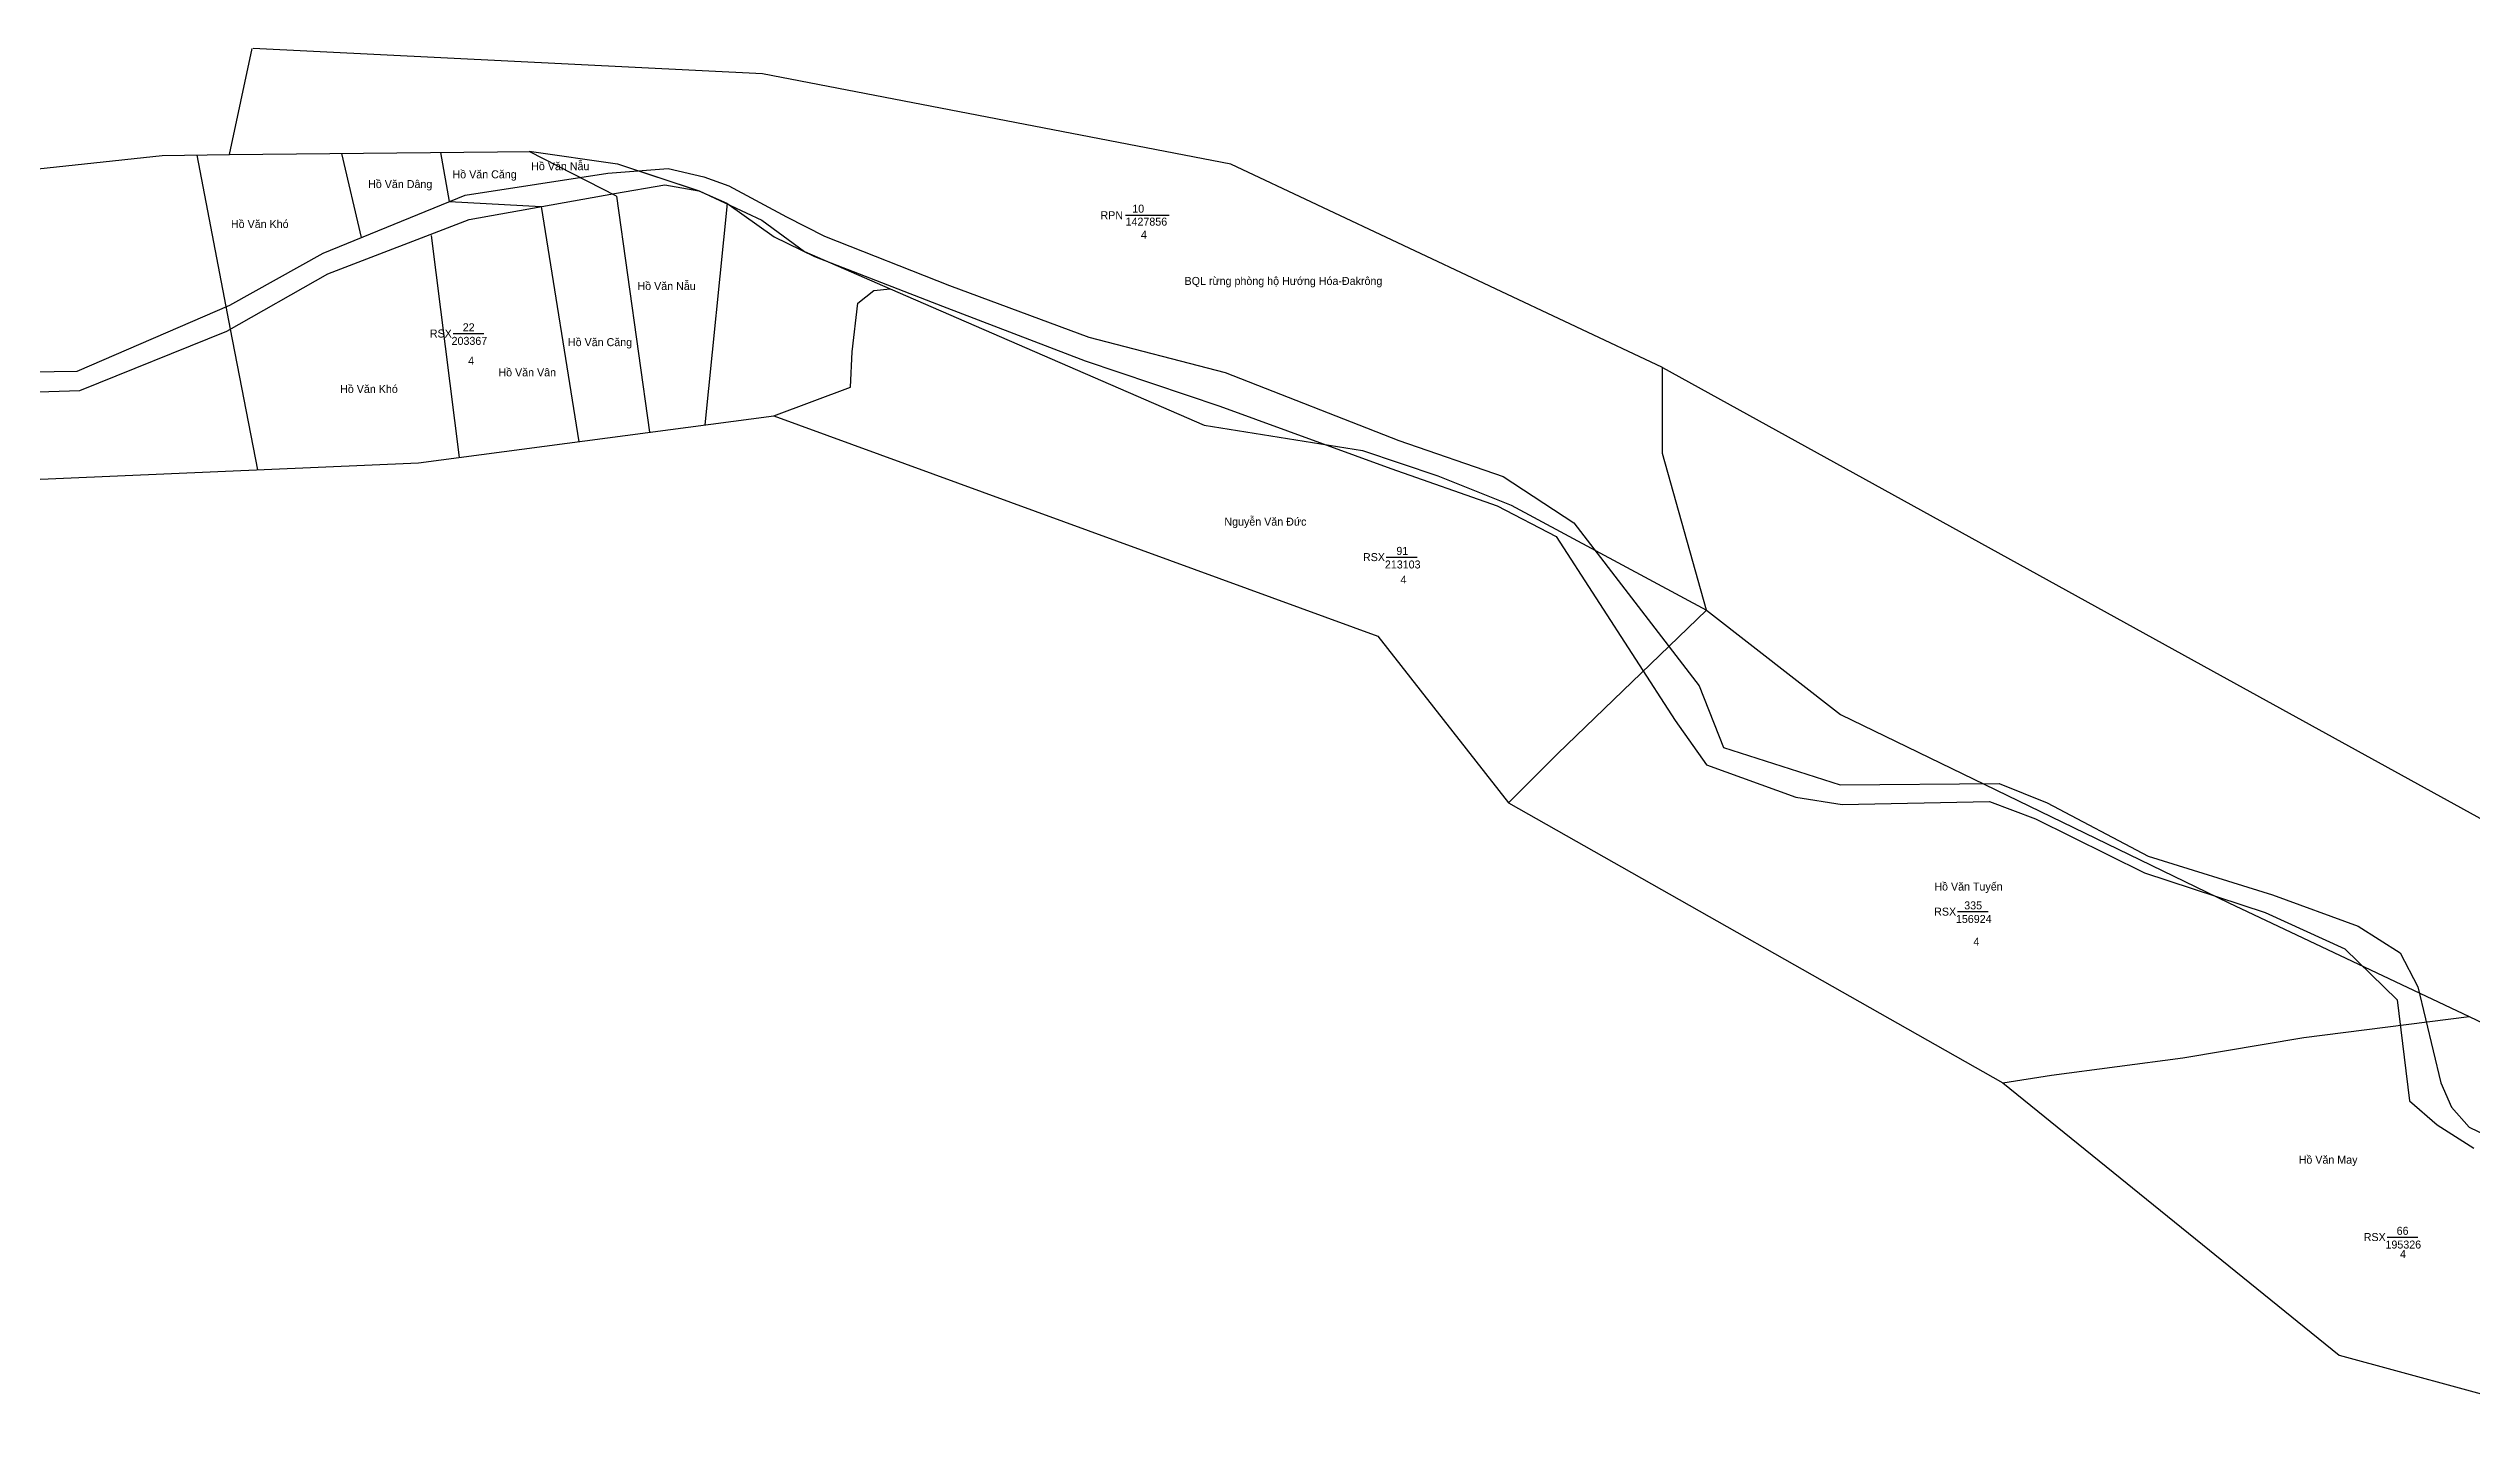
# Model space of a CAD drawing. Extents: x 553073 to 558995, y 1848938 to 1854477.
# Drawn here: x 556177 to 557692, y 1849192 to 1850054 of the extents above; entities that cross this region are included whole.
import ezdxf

# ---------------------------------------------------------------- set-up
doc = ezdxf.new("R2010")
doc.units = 0
for name, color, linetype in [('Level 10', 7, 'Continuous'), ('Level 14', 7, 'Continuous'), ('Level 15', 7, 'Continuous'), ('Level 16', 7, 'Continuous'), ('Level 17', 7, 'Continuous'), ('Level 2', 7, 'Continuous'), ('Level 20', 7, 'Continuous'), ('Level 36', 7, 'Continuous'), ('Level 57', 7, 'Continuous')]:
    doc.layers.add(name, color=color, linetype=linetype)

msp = doc.modelspace()

# ---------------------------------------------------------------- linework, layer by layer
at = {"layer": 'Level 10'}
for p, q in [((556289.9, 1849987.9), (556304.2, 1850054.4)), ((556623.4, 1850038.4), (556304.7, 1850054.3)), ((556916.4, 1849982), (556623.4, 1850038.4)), ((556077.7, 1849969.2), (556247.8, 1849987.4)), ((556247.8, 1849987.4), (556289.9, 1849987.9)), ((556289.9, 1849987.9), (556478.4, 1849989.9)), ((556477.5, 1849990), (556532.7, 1849982.2)), ((556532.7, 1849982.2), (556583.7, 1849965.2)), ((557186.4, 1849854.8), (556916.4, 1849982)), ((556583.7, 1849965.2), (556623, 1849946.9)), ((556623, 1849946.9), (556649.6, 1849927.4)), ((556649.6, 1849927.4), (556703.2, 1849904)), ((556683, 1849895), (556693, 1849903)), ((556693, 1849903), (556703.2, 1849904)), ((556703.2, 1849904), (556899.7, 1849818.7)), ((556679.5, 1849864.5), (556683, 1849895)), ((556678.5, 1849842.5), (556679.5, 1849864.5)), ((557186.4, 1849854.8), (557535.3, 1849662.3)), ((557186.4, 1849800.9), (557186.4, 1849854.8)), ((556630.5, 1849824.5), (556678.5, 1849842.5)), ((556408.2, 1849795), (556630.5, 1849824.5)), ((556630.5, 1849824.5), (557008.2, 1849686.7)), ((556899.7, 1849818.7), (556998.7, 1849802.8)), ((556157.1, 1849784.3), (556408.2, 1849795)), ((556998.7, 1849802.8), (557045.8, 1849787)), ((557213.9, 1849703), (557186.4, 1849800.9)), ((557045.8, 1849787), (557091.7, 1849768.7)), ((557091.7, 1849768.7), (557213.9, 1849703)), ((557120.6, 1849613), (557213.9, 1849703)), ((557213.9, 1849703), (557297.8, 1849637.6)), ((557008.2, 1849686.7), (557090, 1849582.3)), ((557535.3, 1849662.3), (557930.7, 1849444.2)), ((557297.8, 1849637.6), (557540.7, 1849519.8)), ((557090, 1849582.3), (557120.6, 1849613)), ((557090, 1849582.3), (557399.2, 1849407.1)), ((557540.7, 1849519.8), (557690.9, 1849448.6)), ((557587.5, 1849435.5), (557690.9, 1849448.6)), ((557690.9, 1849448.6), (557709.2, 1849440)), ((557511.9, 1849422.8), (557587.5, 1849435.5)), ((557429.7, 1849411.9), (557511.9, 1849422.8)), ((557399.2, 1849407.1), (557429.7, 1849411.9)), ((557399.2, 1849407.1), (557609.7, 1849236.8)), ((557609.7, 1849236.8), (557773.8, 1849192.1))]:
    msp.add_line(p, q, dxfattribs=at)
at = {"layer": 'Level 16'}
for points in [[(556850.5, 1849950), (556877.7, 1849950)], [(556429.9, 1849876), (556449, 1849876)], [(557013.6, 1849736.1), (557032.8, 1849736.1)], [(557370.9, 1849514.3), (557390.1, 1849514.3)], [(557639.6, 1849310.7), (557658.8, 1849310.7)]]:
    msp.add_lwpolyline(points, dxfattribs=at)
at = {"layer": 'Level 2'}
msp.add_line((556532.7, 1849982.2), (556583.6, 1849965.2), dxfattribs=at)
at = {"layer": 'Level 36'}
for p, q in [((556290.7, 1849878.8), (556269.7, 1849987.6)), ((556372.6, 1849936), (556360.2, 1849988.6)), ((556427.6, 1849958.6), (556422.1, 1849989.3)), ((556532, 1849962), (556477.5, 1849989.9)), ((556532, 1849962), (556552.8, 1849814.2)), ((556427.6, 1849958.6), (556485, 1849955.4)), ((556601.2, 1849957.4), (556587.3, 1849818.8)), ((556416.2, 1849937.4), (556433.6, 1849798.4)), ((556307.7, 1849790.7), (556290.7, 1849878.8))]:
    msp.add_line(p, q, dxfattribs=at)
msp.add_lwpolyline([(556485, 1849955.4), (556508.5, 1849808.3)], dxfattribs=at)
at = {"layer": 'Level 57'}
for p, q in [((556439.9, 1849947.4), (556530.9, 1849963.7)), ((556530.9, 1849963.7), (556562.2, 1849969)), ((556562.2, 1849969), (556583.6, 1849965.2)), ((556583.6, 1849965.2), (556601, 1849957.6)), ((556351.4, 1849913.3), (556439.9, 1849947.4)), ((556601, 1849957.6), (556630.7, 1849936.5)), ((556630.7, 1849936.5), (556656, 1849924.2)), ((556656, 1849924.2), (556736, 1849893.2)), ((556288.3, 1849877.4), (556351.4, 1849913.3)), ((556736, 1849893.2), (556825.3, 1849859)), ((556196.4, 1849840.4), (556288.3, 1849877.4)), ((556825.3, 1849859), (556909.5, 1849830.6)), ((556109.5, 1849837.4), (556196.4, 1849840.4)), ((556909.5, 1849830.6), (557016.4, 1849791.6)), ((557016.4, 1849791.6), (557082.9, 1849768.1)), ((557082.9, 1849768.1), (557119.8, 1849749)), ((557119.8, 1849749), (557194.2, 1849633.9)), ((557194.2, 1849633.9), (557213.8, 1849606.1)), ((557213.8, 1849606.1), (557269.7, 1849585.9)), ((557269.7, 1849585.9), (557298.7, 1849581.3)), ((557298.7, 1849581.3), (557390.9, 1849583.1)), ((557390.9, 1849583.1), (557419.6, 1849572.3)), ((557419.6, 1849572.3), (557487.9, 1849538.6)), ((557487.9, 1849538.6), (557563.4, 1849513.7)), ((557563.4, 1849513.7), (557613.1, 1849491.1)), ((557613.1, 1849491.1), (557645.9, 1849459.2)), ((557645.9, 1849459.2), (557653.6, 1849395.9)), ((557653.6, 1849395.9), (557671, 1849381)), ((557671, 1849381), (557693.9, 1849366.3))]:
    msp.add_line(p, q, dxfattribs=at)
msp.add_lwpolyline([(556107.8, 1849851.1), (556194.6, 1849852.5), (556290.3, 1849893.7), (556348.5, 1849926.2), (556437.5, 1849962.6), (556526.7, 1849976.3), (556564.3, 1849979.2), (556586.7, 1849974.1), (556602.3, 1849968.3), (556638.4, 1849948.9), (556662.2, 1849936.9), (556740.3, 1849906.1), (556827.6, 1849873.8), (556912.9, 1849851.7), (557021.5, 1849809), (557086.8, 1849786.5), (557130.9, 1849757.6), (557209.2, 1849655.6), (557224.6, 1849616.9), (557297.4, 1849593.7), (557397, 1849594.4), (557426.9, 1849582.4), (557490.2, 1849548.9), (557567.9, 1849524.9), (557621.5, 1849505.1), (557647.7, 1849488.5), (557658.9, 1849467.2), (557673.3, 1849407.1), (557679.9, 1849392), (557690.9, 1849379.5), (557702.2, 1849374.1)], dxfattribs=at)

# ---------------------------------------------------------------- texts
at = {"layer": 'Level 14'}
for s, p in [('10', (556854.7, 1849951.6)), ('22', (556435.9, 1849877.4)), ('91', (557019.9, 1849737.5)), ('335', (557375.1, 1849515.7)), ('66', (557645.6, 1849312.1))]:
    msp.add_text(s, height=5, dxfattribs=at).set_placement(p)
at = {"layer": 'Level 15'}
for s, p in [('1427856', (556850.5, 1849943.5)), ('203367', (556428.9, 1849868.9)), ('213103', (557012.7, 1849729)), ('156924', (557369.9, 1849507.2)), ('195326', (557638.6, 1849303.5))]:
    msp.add_text(s, height=5, dxfattribs=at).set_placement(p)
at = {"layer": 'Level 16'}
for s, p in [('RPN', (556834.8, 1849947.5)), ('RSX', (556415.3, 1849873.5)), ('RSX', (556999, 1849733.6)), ('RSX', (557356.3, 1849511.8)), ('RSX', (557625, 1849308.2))]:
    msp.add_text(s, height=5, dxfattribs=at).set_placement(p)
at = {"layer": 'Level 17'}
for p in [(556860.1, 1849935.3), (556439.3, 1849856.5), (557022.5, 1849719.6), (557380.9, 1849493.1), (557647.7, 1849297.6)]:
    msp.add_text('4', height=5, dxfattribs=at).set_placement(p)
at = {"layer": 'Level 20'}
for s, p in [('BQL rừng phòng hộ Hướng Hóa-Đakrông', (556887.4, 1849906.4)), ('Nguyễn Văn Đức', (556912.3, 1849755.8)), ('Hồ Văn Tuyến', (557356.4, 1849527.5)), ('Hồ Văn May', (557584.3, 1849356.6))]:
    msp.add_text(s, height=5, dxfattribs=at).set_placement(p)
at = {"layer": 'Level 36'}
for s, p in [('Hồ Văn Căng', (556429.5, 1849973.1)), ('Hồ Văn Nẫu', (556478.7, 1849978.2)), ('Hồ Văn Dâng', (556376.7, 1849967)), ('Hồ Văn Khó', (556290.9, 1849942)), ('Hồ Văn Nẫu', (556545.2, 1849903.2)), ('Hồ Văn Căng', (556501.7, 1849868.1)), ('Hồ Văn Vân', (556458.2, 1849849.2)), ('Hồ Văn Khó', (556359.2, 1849838.8))]:
    msp.add_text(s, height=5, dxfattribs=at).set_placement(p)

doc.saveas('drawing.dxf')
